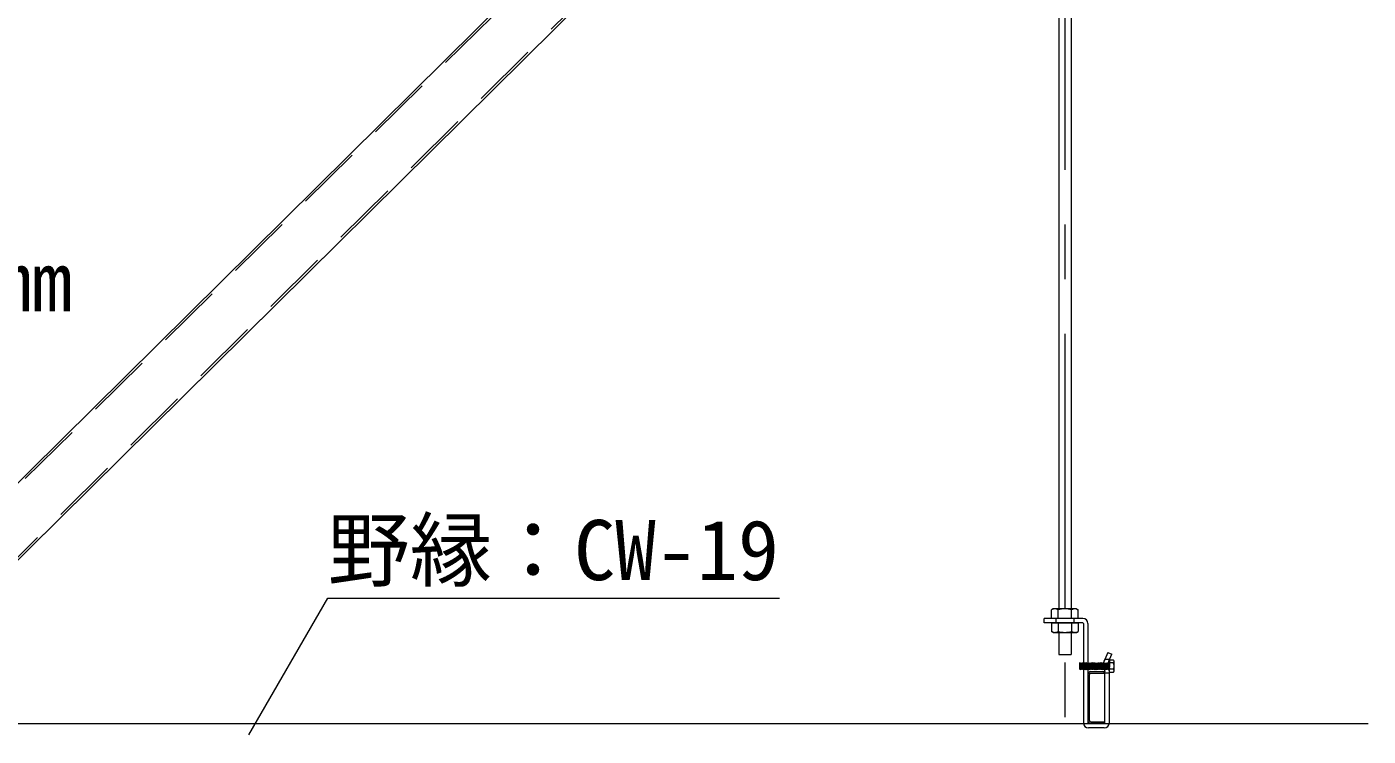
# Model space of a CAD drawing. Units: millimetres, scale not verified. Extents: x -7800 to 7800, y -5578 to 5491.
# Drawn here: x -5955 to -4975, y -1054 to -536 of the extents above; entities that cross this region are included whole.
import ezdxf
from ezdxf.enums import TextEntityAlignment as Align

# ---------------------------------------------------------------- set-up
doc = ezdxf.new("R2010")
doc.units = ezdxf.units.MM
doc.header["$LTSCALE"] = 40
doc.linetypes.add('CHAIN1', pattern=[8, 5, -1, 1, -1])
doc.linetypes.add('DASHED1', pattern=[1.8, 1.2, -0.6])
for name, color, linetype, lineweight in [('2-0_中心線', 4, 'CHAIN1', 9), ('2-1_吊り材', 4, 'Continuous', 9), ('2-2_野縁受け', 3, 'Continuous', 18), ('2-3_野縁', 7, 'Continuous', 18), ('2-4_斜め部材', 3, 'DASHED1', 18), ('2-5_寸法', 3, 'Continuous', 18), ('2-6_文字', 3, 'Continuous', 18)]:
    doc.layers.add(name, color=color, linetype=linetype, lineweight=lineweight)
doc.styles.add('ＭＳ ゴシック', font='')
doc.styles.get('ＭＳ ゴシック').set_extended_font_data('MS Gothic')

msp = doc.modelspace()

# ---------------------------------------------------------------- linework, layer by layer
at = {"layer": '2-0_中心線'}
msp.add_line((-5196.74, -120.09), (-5196.74, -1053.91), dxfattribs=at)
at = {"layer": '2-1_吊り材', "color": 3, "lineweight": 18}
for p, q in [((-5201.24, -135.2), (-5201.24, -960.9)), ((-5192.24, -135.2), (-5192.24, -960.9))]:
    msp.add_line(p, q, dxfattribs=at)
at = {"layer": '2-1_吊り材'}
for p, q in [((-5183.64, -967.9), (-5211.74, -967.9)), ((-5183.14, -971.6), (-5183.14, -1003.3)), ((-5179.94, -971.6), (-5179.94, -1003.3)), ((-5165.33, -992.75), (-5167.65, -997.84)), ((-5165.33, -992.75), (-5162.42, -994.08)), ((-5164.71, -999.12), (-5162.42, -994.08)), ((-5164.24, -998.08), (-5161.41, -998.08)), ((-5164.24, -998.08), (-5164.24, -1003.3)), ((-5160.74, -1004.45), (-5160.74, -999.23)), ((-5185.8, -1004.88), (-5185.8, -1000.2)), ((-5185.8, -1000.2), (-5185.49, -1000.51)), ((-5185.49, -1000.51), (-5185.18, -1004.88)), ((-5185.49, -1000.51), (-5185.18, -1000.51)), ((-5184.94, -1003.83), (-5185.18, -1000.51)), ((-5185.18, -1004.88), (-5184.94, -1004.88)), ((-5184.94, -1003.83), (-5184.86, -1004.88)), ((-5184.94, -1004.88), (-5184.86, -1004.88)), ((-5184.55, -1000.51), (-5184.35, -1003.3)), ((-5184.55, -1000.51), (-5184.24, -1000.51)), ((-5184.35, -1003.3), (-5184.24, -1004.88)), ((-5184.04, -1003.3), (-5184.24, -1000.51)), ((-5184.04, -1003.3), (-5183.93, -1004.88)), ((-5183.61, -1000.51), (-5183.41, -1003.3)), ((-5183.61, -1000.51), (-5183.3, -1000.51)), ((-5183.41, -1003.3), (-5183.3, -1004.88)), ((-5183.3, -1004.88), (-5183.14, -1004.88)), ((-5183.14, -1003.3), (-5183.14, -1007.3)), ((-5183.14, -1007.3), (-5183.14, -1036.3)), ((-5179.94, -1003.3), (-5179.94, -1044.2)), ((-5179.94, -1005.12), (-5179.86, -1005.2)), ((-5179.94, -1007.3), (-5179.94, -1036.3)), ((-5179.86, -1000.51), (-5179.66, -1003.3)), ((-5179.86, -1005.2), (-5179.55, -1004.88)), ((-5179.66, -1003.3), (-5179.55, -1004.88)), ((-5179.35, -1003.3), (-5179.55, -1000.51)), ((-5179.35, -1003.3), (-5179.24, -1004.88)), ((-5178.93, -1000.51), (-5178.73, -1003.3)), ((-5178.73, -1003.3), (-5178.61, -1004.88)), ((-5178.41, -1003.3), (-5178.61, -1000.51)), ((-5178.41, -1003.3), (-5178.3, -1004.88)), ((-5177.99, -1000.51), (-5177.79, -1003.3)), ((-5177.99, -1000.51), (-5177.68, -1000.51)), ((-5177.79, -1003.3), (-5177.68, -1004.88)), ((-5177.68, -1000.51), (-5177.36, -1000.2)), ((-5177.48, -1003.3), (-5177.68, -1000.51)), ((-5177.68, -1004.88), (-5177.36, -1004.88)), ((-5177.48, -1003.3), (-5177.36, -1004.88)), ((-5177.36, -1000.2), (-5177.05, -1000.51)), ((-5177.05, -1000.51), (-5176.85, -1003.3)), ((-5176.85, -1003.3), (-5176.74, -1004.88)), ((-5176.54, -1003.3), (-5176.74, -1000.51)), ((-5176.54, -1003.3), (-5176.43, -1004.88)), ((-5176.11, -1000.51), (-5175.91, -1003.3)), ((-5175.91, -1003.3), (-5175.8, -1004.88)), ((-5175.6, -1003.3), (-5175.8, -1000.51)), ((-5175.6, -1003.3), (-5175.49, -1004.88)), ((-5175.18, -1000.51), (-5174.98, -1003.3)), ((-5174.98, -1003.3), (-5174.86, -1004.88)), ((-5174.66, -1003.3), (-5174.86, -1000.51)), ((-5174.66, -1003.3), (-5174.55, -1004.88)), ((-5174.24, -1000.51), (-5174.04, -1003.3)), ((-5174.04, -1003.3), (-5173.93, -1004.88)), ((-5173.73, -1003.3), (-5173.93, -1000.51)), ((-5173.73, -1003.3), (-5173.61, -1004.88)), ((-5173.3, -1000.51), (-5173.1, -1003.3)), ((-5173.1, -1003.3), (-5172.99, -1004.88)), ((-5172.79, -1003.3), (-5172.99, -1000.51)), ((-5172.79, -1003.3), (-5172.68, -1004.88)), ((-5172.36, -1000.51), (-5172.16, -1003.3)), ((-5172.16, -1003.3), (-5172.05, -1004.88)), ((-5171.85, -1003.3), (-5172.05, -1000.51)), ((-5171.85, -1003.3), (-5171.74, -1004.88)), ((-5171.43, -1000.51), (-5171.23, -1003.3)), ((-5171.43, -1000.51), (-5171.11, -1000.51)), ((-5171.23, -1003.3), (-5171.11, -1004.88)), ((-5171.11, -1000.51), (-5170.8, -1000.2)), ((-5170.91, -1003.3), (-5171.11, -1000.51)), ((-5171.11, -1004.88), (-5170.8, -1004.88)), ((-5170.91, -1003.3), (-5170.8, -1004.88)), ((-5170.8, -1000.2), (-5170.49, -1000.51)), ((-5170.49, -1000.51), (-5170.29, -1003.3)), ((-5170.29, -1003.3), (-5170.18, -1004.88)), ((-5169.98, -1003.3), (-5170.18, -1000.51)), ((-5169.98, -1003.3), (-5169.86, -1004.88)), ((-5169.55, -1000.51), (-5169.35, -1003.3)), ((-5169.35, -1003.3), (-5169.24, -1004.88)), ((-5169.04, -1003.3), (-5169.24, -1000.51)), ((-5169.04, -1003.3), (-5168.93, -1004.88)), ((-5168.61, -1005.2), (-5168.3, -1004.88)), ((-5167.44, -1044.2), (-5167.44, -1006.7)), ((-5165.18, -1000.2), (-5164.86, -1000.51)), ((-5165.18, -1004.88), (-5164.86, -1005.2)), ((-5164.86, -1000.51), (-5164.55, -1004.88)), ((-5164.86, -1005.2), (-5164.69, -1005.02)), ((-5164.69, -1005.02), (-5164.55, -1004.88)), ((-5164.55, -1000.51), (-5164.24, -1004.88)), ((-5164.55, -1004.88), (-5164.24, -1004.88)), ((-5161.41, -1000.39), (-5164.24, -1000.39)), ((-5164.24, -1007.32), (-5164.24, -1003.3)), ((-5161.41, -1005.01), (-5164.24, -1005.01)), ((-5164.24, -1044.2), (-5164.24, -1006.7)), ((-5161.41, -1007.32), (-5164.24, -1007.32)), ((-5160.74, -1006.16), (-5160.74, -1004.45)), ((-5183.14, -1036.3), (-5183.14, -1044.2)), ((-5167.94, -1044.7), (-5179.44, -1044.7)), ((-5167.94, -1047.9), (-5179.44, -1047.9))]:
    msp.add_line(p, q, dxfattribs=at)
at = {"layer": '2-1_吊り材', "color": 7, "lineweight": 18}
for p, q in [((-5205.23, -960.9), (-5206.54, -961.66)), ((-5206.54, -967.9), (-5206.54, -961.66)), ((-5186.94, -967.9), (-5206.54, -967.9)), ((-5188.25, -960.9), (-5205.23, -960.9)), ((-5201.64, -967.9), (-5201.64, -961.66)), ((-5191.84, -967.9), (-5191.84, -961.66)), ((-5188.25, -960.9), (-5186.94, -961.66)), ((-5186.94, -967.9), (-5186.94, -961.66)), ((-5206.54, -971.1), (-5186.94, -971.1)), ((-5206.54, -971.1), (-5206.54, -977.34)), ((-5205.23, -978.1), (-5206.54, -977.34)), ((-5205.23, -978.1), (-5188.25, -978.1)), ((-5201.64, -971.1), (-5201.64, -977.34)), ((-5192.24, -978.1), (-5192.24, -994.28)), ((-5191.84, -971.1), (-5191.84, -977.34)), ((-5188.25, -978.1), (-5186.94, -977.34)), ((-5186.94, -971.1), (-5186.94, -977.34))]:
    msp.add_line(p, q, dxfattribs=at)
at = {"layer": '2-1_吊り材', "color": 7, "linetype": 'DASHED1', "lineweight": 18}
for p, q in [((-5203.24, -967.9), (-5203.24, -971.1)), ((-5190.24, -967.9), (-5190.24, -971.1))]:
    msp.add_line(p, q, dxfattribs=at)
at = {"layer": '2-1_吊り材', "linetype": 'DASHED1'}
for p, q in [((-5167.58, -997.7), (-5164.06, -997.7)), ((-5183.3, -1000.51), (-5182.99, -1000.2)), ((-5182.99, -1004.88), (-5183.3, -1000.51)), ((-5182.99, -1004.88), (-5183.14, -1004.88)), ((-5182.99, -1000.2), (-5182.68, -1000.51)), ((-5182.68, -1000.51), (-5182.36, -1004.88)), ((-5182.68, -1000.51), (-5182.36, -1000.51)), ((-5182.36, -1000.51), (-5182.05, -1004.88)), ((-5181.74, -1000.51), (-5181.43, -1004.88)), ((-5181.74, -1000.51), (-5181.43, -1000.51)), ((-5181.43, -1000.51), (-5181.11, -1000.2)), ((-5181.43, -1000.51), (-5181.11, -1004.88)), ((-5181.43, -1004.88), (-5181.11, -1004.88)), ((-5181.11, -1000.2), (-5180.8, -1000.51)), ((-5181.11, -1004.88), (-5180.8, -1005.2)), ((-5180.8, -1000.51), (-5180.49, -1004.88)), ((-5180.8, -1005.2), (-5180.49, -1004.88)), ((-5180.49, -1000.51), (-5180.18, -1004.88)), ((-5180.49, -1004.88), (-5180.18, -1004.88)), ((-5180.18, -1000.2), (-5179.86, -1000.51)), ((-5180.18, -1004.88), (-5179.94, -1005.12)), ((-5168.3, -1000.51), (-5167.99, -1004.88)), ((-5168.09, -1004.88), (-5167.99, -1004.88)), ((-5167.68, -1000.51), (-5167.36, -1004.88)), ((-5167.44, -1007.7), (-5164.24, -1007.7)), ((-5167.36, -1000.51), (-5167.05, -1004.88)), ((-5166.74, -1000.51), (-5166.43, -1004.88)), ((-5166.43, -1000.51), (-5166.11, -1004.88)), ((-5165.8, -1000.51), (-5165.49, -1004.88)), ((-5165.49, -1000.51), (-5165.18, -1004.88))]:
    msp.add_line(p, q, dxfattribs=at)
at = {"layer": '2-1_吊り材'}
for points in [[(-5183.64, -971.1), (-5211.74, -971.1), (-5211.74, -967.9)], [(-5185.8, -1004.88), (-5185.49, -1005.2), (-5185.18, -1004.88)], [(-5185.18, -1000.51), (-5184.86, -1000.2), (-5184.55, -1000.51)], [(-5184.86, -1004.88), (-5184.55, -1005.2), (-5184.24, -1004.88), (-5183.93, -1004.88)], [(-5184.24, -1000.51), (-5183.93, -1000.2), (-5183.61, -1000.51)], [(-5183.93, -1004.88), (-5183.61, -1005.2), (-5183.3, -1004.88)], [(-5179.86, -1000.51), (-5179.55, -1000.51), (-5179.24, -1000.2), (-5178.93, -1000.51)], [(-5179.55, -1004.88), (-5179.24, -1004.88), (-5178.93, -1005.2), (-5178.61, -1004.88)], [(-5178.93, -1000.51), (-5178.61, -1000.51), (-5178.3, -1000.2), (-5177.99, -1000.51)], [(-5178.61, -1004.88), (-5178.3, -1004.88), (-5177.99, -1005.2), (-5177.68, -1004.88)], [(-5177.36, -1004.88), (-5177.05, -1005.2), (-5176.74, -1004.88)], [(-5177.05, -1000.51), (-5176.74, -1000.51), (-5176.43, -1000.2), (-5176.11, -1000.51)], [(-5176.74, -1004.88), (-5176.43, -1004.88), (-5176.11, -1005.2), (-5175.8, -1004.88)], [(-5176.11, -1000.51), (-5175.8, -1000.51), (-5175.49, -1000.2), (-5175.18, -1000.51)], [(-5175.8, -1004.88), (-5175.49, -1004.88), (-5175.18, -1005.2), (-5174.86, -1004.88)], [(-5175.18, -1000.51), (-5174.86, -1000.51), (-5174.55, -1000.2), (-5174.24, -1000.51)], [(-5174.86, -1004.88), (-5174.55, -1004.88), (-5174.24, -1005.2), (-5173.93, -1004.88)], [(-5174.24, -1000.51), (-5173.93, -1000.51), (-5173.61, -1000.2), (-5173.3, -1000.51)], [(-5173.93, -1004.88), (-5173.61, -1004.88), (-5173.3, -1005.2), (-5172.99, -1004.88)], [(-5173.3, -1000.51), (-5172.99, -1000.51), (-5172.68, -1000.2), (-5172.36, -1000.51)], [(-5172.99, -1004.88), (-5172.68, -1004.88), (-5172.36, -1005.2), (-5172.05, -1004.88)], [(-5172.36, -1000.51), (-5172.05, -1000.51), (-5171.74, -1000.2), (-5171.43, -1000.51)], [(-5172.05, -1004.88), (-5171.74, -1004.88), (-5171.43, -1005.2), (-5171.11, -1004.88)], [(-5170.8, -1004.88), (-5170.49, -1005.2), (-5170.18, -1004.88)], [(-5170.49, -1000.51), (-5170.18, -1000.51), (-5169.86, -1000.2), (-5169.55, -1000.51)], [(-5170.18, -1004.88), (-5169.86, -1004.88), (-5169.55, -1005.2), (-5169.24, -1004.88)], [(-5169.55, -1000.51), (-5169.24, -1000.51), (-5168.93, -1000.2), (-5168.61, -1000.51)], [(-5169.24, -1004.88), (-5168.93, -1004.88), (-5168.61, -1005.2)], [(-5168.41, -1003.3), (-5168.3, -1004.88), (-5168.09, -1004.88)], [(-5164.86, -1000.51), (-5164.55, -1000.51), (-5164.24, -1000.2)]]:
    msp.add_lwpolyline(points, dxfattribs=at)
at = {"layer": '2-1_吊り材', "color": 7, "lineweight": 18}
msp.add_lwpolyline([(-5201.24, -978.1), (-5201.24, -994.28), (-5192.24, -994.28)], dxfattribs=at)
at = {"layer": '2-1_吊り材', "linetype": 'DASHED1'}
for points in [[(-5182.99, -1004.88), (-5182.68, -1005.2), (-5182.36, -1004.88), (-5182.05, -1004.88)], [(-5182.36, -1000.51), (-5182.05, -1000.2), (-5181.74, -1000.51)], [(-5182.05, -1004.88), (-5181.74, -1005.2), (-5181.43, -1004.88)], [(-5180.8, -1000.51), (-5180.49, -1000.51), (-5180.18, -1000.2)], [(-5168.61, -1000.51), (-5168.3, -1000.51), (-5167.99, -1000.2), (-5167.68, -1000.51)], [(-5167.99, -1004.88), (-5167.68, -1005.2), (-5167.36, -1004.88), (-5167.05, -1004.88), (-5166.74, -1005.2), (-5166.43, -1004.88), (-5166.11, -1004.88), (-5165.8, -1005.2), (-5165.49, -1004.88), (-5165.18, -1004.88)], [(-5167.68, -1000.51), (-5167.36, -1000.51), (-5167.05, -1000.2), (-5166.74, -1000.51)], [(-5166.74, -1000.51), (-5166.43, -1000.51), (-5166.11, -1000.2), (-5165.8, -1000.51)], [(-5165.8, -1000.51), (-5165.49, -1000.51), (-5165.18, -1000.2)]]:
    msp.add_lwpolyline(points, dxfattribs=at)
at = {"layer": '2-1_吊り材', "color": 7, "lineweight": 18}
for centre, radius, start, end in [((-5203.34, -967.67), 6.81, 96.34293, 118.04131), ((-5204.26, -965.77), 4.88, 57.57117, 88.04457), ((-5196.74, -977.11), 16.22, 72.41203, 107.58795), ((-5189.22, -965.77), 4.88, 91.95541, 122.42882), ((-5190.14, -967.67), 6.81, 61.95868, 83.65706), ((-5203.34, -971.33), 6.81, 241.95868, 263.65706), ((-5204.26, -973.22), 4.88, 271.95541, 302.42882), ((-5196.74, -961.88), 16.22, 252.41203, 287.58795), ((-5189.22, -973.22), 4.88, 237.57117, 268.04457), ((-5190.14, -971.33), 6.81, 276.34293, 298.04131)]:
    msp.add_arc(centre, radius, start, end, dxfattribs=at)
at = {"layer": '2-1_吊り材'}
for centre, radius, start, end in [((-5183.64, -971.6), 3.7, 0, 90), ((-5183.64, -971.6), 0.5, 0, 90), ((-5162.09, -1001.37), 6.59, 147.55348, 196.97393), ((-5158.54, -1002.1), 6.85, 154.20268, 190.06447), ((-5162.07, -999.23), 1.33, 299.99998, 59.99998), ((-5157.27, -1002.03), 11.19, 186.50573, 204.65012), ((-5157.95, -1002.04), 7.36, 189.79252, 206.47268), ((-5167.44, -1006.7), 3.2, 0, 25.34616), ((-5165.07, -1002.7), 4.33, 336.38391, 32.20422), ((-5165.07, -1002.7), 4.33, 327.79576, 336.38391), ((-5162.07, -1006.16), 1.33, 299.99998, 60), ((-5179.44, -1044.2), 3.7, 180, 270), ((-5179.44, -1044.2), 0.5, 180, 270), ((-5167.94, -1044.2), 0.5, 270, 0), ((-5167.94, -1044.2), 3.7, 270, 0)]:
    msp.add_arc(centre, radius, start, end, dxfattribs=at)
at = {"layer": '2-2_野縁受け'}
for p, q in [((-5179.94, -1008.9), (-5179.94, -1042.5)), ((-5178.74, -1042.5), (-5178.74, -1008.9)), ((-5177.74, -1006.7), (-5167.94, -1006.7)), ((-5177.74, -1007.9), (-5167.94, -1007.9)), ((-5167.94, -1007.9), (-5167.94, -1006.7)), ((-5177.74, -1043.5), (-5167.94, -1043.5)), ((-5177.74, -1044.7), (-5167.94, -1044.7)), ((-5167.94, -1043.5), (-5167.94, -1044.7))]:
    msp.add_line(p, q, dxfattribs=at)
for centre, radius, start, end in [((-5177.74, -1008.9), 2.2, 90, 180), ((-5177.74, -1008.9), 1, 90, 180), ((-5177.74, -1042.5), 2.2, 180, 270), ((-5177.74, -1042.5), 1, 180, 270)]:
    msp.add_arc(centre, radius, start, end, dxfattribs=at)
at = {"layer": '2-3_野縁', "color": 3}
msp.add_line((-6061.07, -1044.7), (-4975.17, -1044.7), dxfattribs=at)
at = {"layer": '2-4_斜め部材'}
for p, q in [((-5256.72, -173.64), (-6070.85, -979.29)), ((-5230.83, -199.8), (-6044.81, -1005.3))]:
    msp.add_line(p, q, dxfattribs=at)
at = {"layer": '2-5_寸法'}
for p, q in [((-5257.84, -172.5), (-6071.97, -978.15)), ((-5229.71, -200.93), (-6043.69, -1006.44))]:
    msp.add_line(p, q, dxfattribs=at)
at = {"layer": '2-6_文字', "color": 7}
for p, q in [((-5792.81, -1052.82), (-5735.26, -953.14)), ((-5735.26, -953.14), (-5405.26, -953.14))]:
    msp.add_line(p, q, dxfattribs=at)

# ---------------------------------------------------------------- texts
at = {"layer": '2-5_寸法', "color": 7, "style": 'ＭＳ ゴシック'}
msp.add_text('200mm', height=43.99, dxfattribs=at).set_placement((-6071.46, -756.69), align=Align.BOTTOM_LEFT)
at = {"layer": '2-6_文字', "color": 7, "style": 'ＭＳ ゴシック'}
msp.add_text('野縁：CW-19', height=43.99, dxfattribs=at).set_placement((-5735.26, -953.14), align=Align.BOTTOM_LEFT)

doc.saveas('drawing.dxf')
